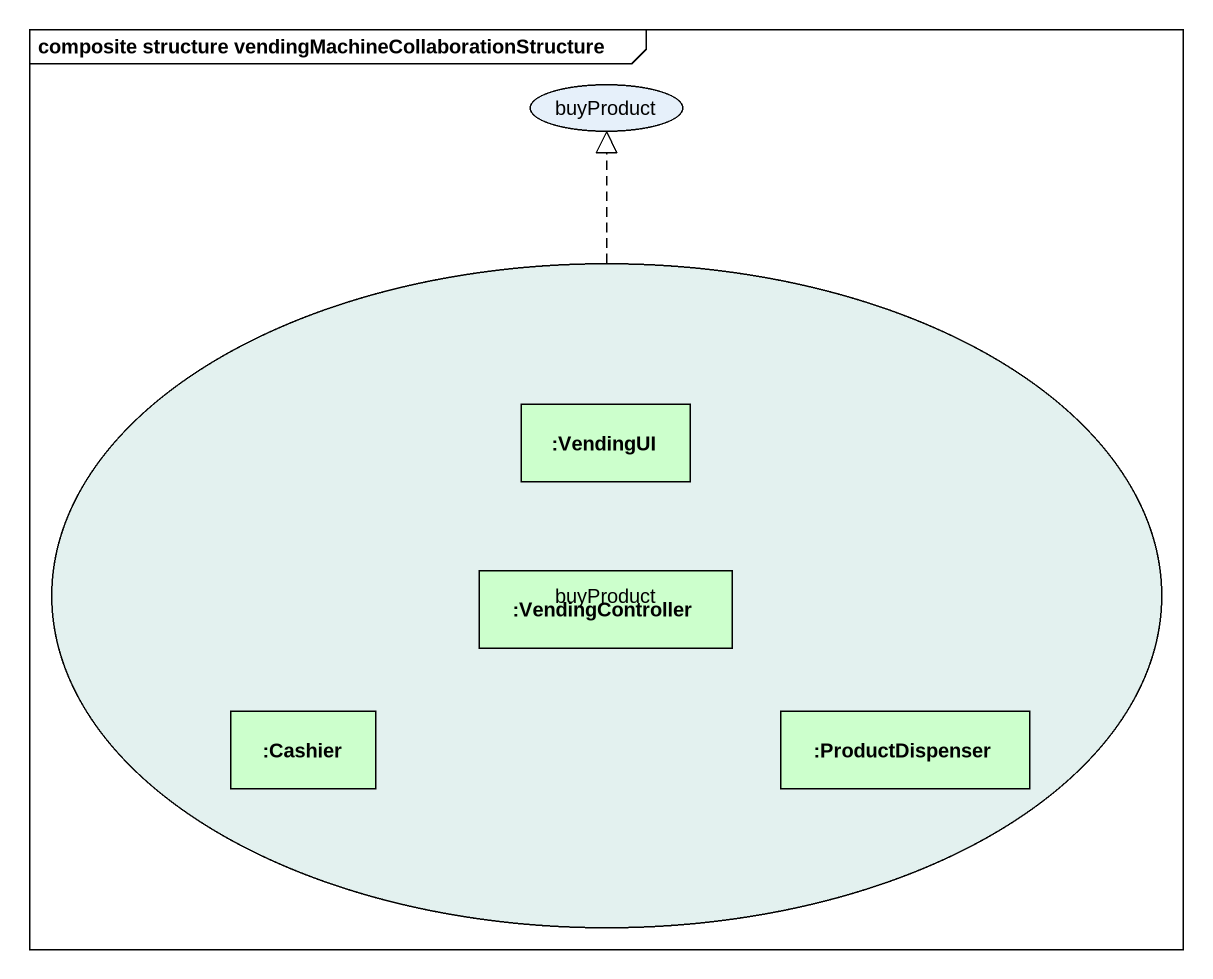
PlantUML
@startuml
mainframe composite structure vendingMachineCollaborationStructure
usecase buyProduct
usecase "buyProduct" as buyProduct_2 #E3F1EF
rectangle ":VendingUI" as VendingUI #CCFFCC
rectangle ":VendingController" as VendingController #CCFFCC
rectangle ":Cashier" as Cashier #CCFFCC
rectangle ":ProductDispenser" as ProductDispenser #CCFFCC
buyProduct_2 .up.|> buyProduct
VendingUI -- VendingController
VendingController -left- Cashier
VendingController -right- ProductDispenser
@enduml
